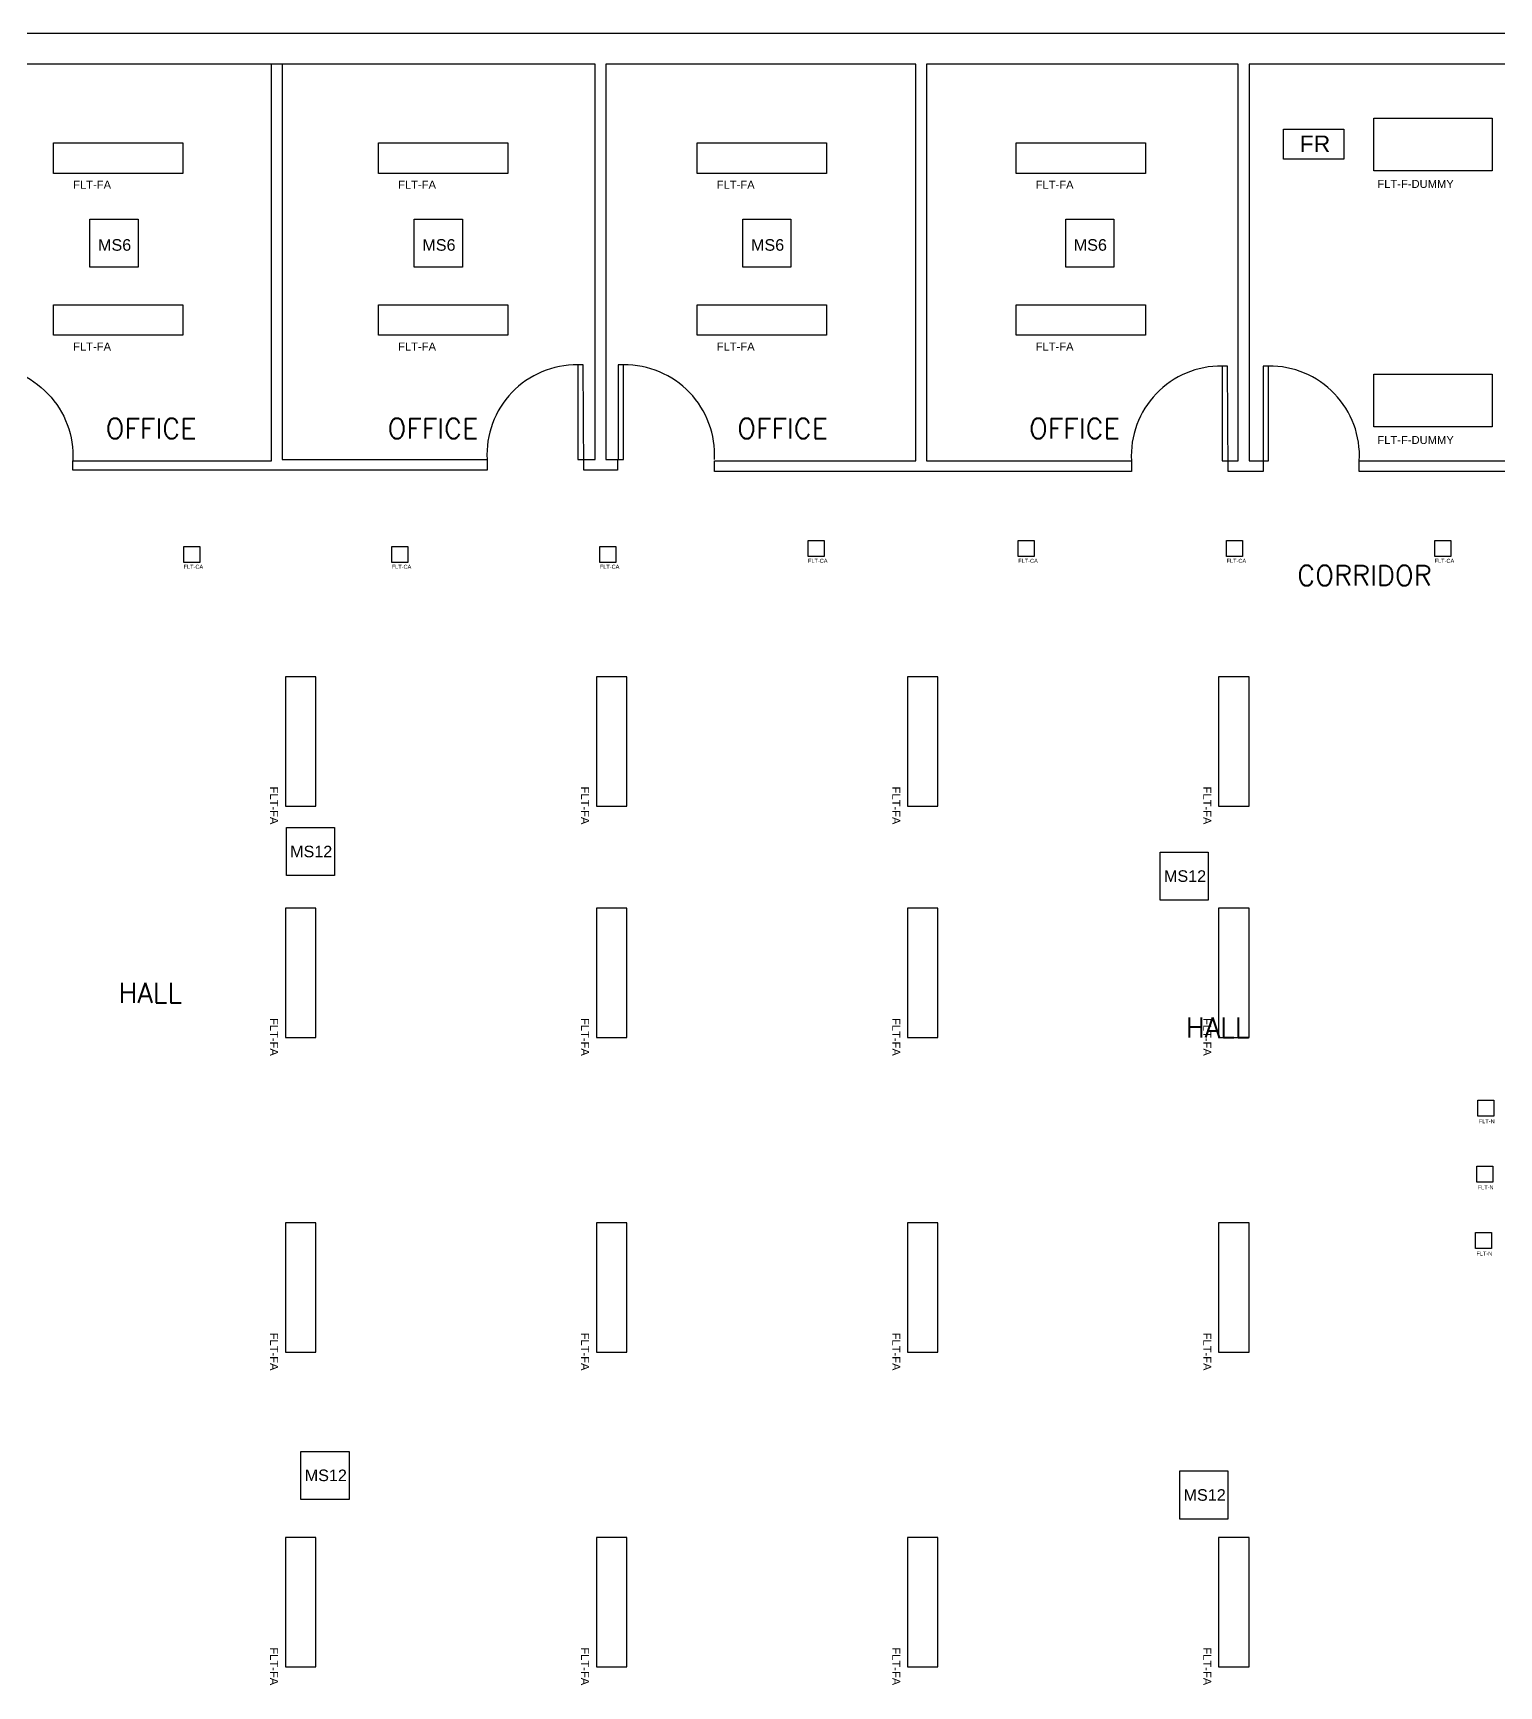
# Model space of a CAD drawing. Header units: feet. Extents: x 0 to 2574, y 0 to 1989.
# Drawn here: x 1300 to 1850, y 664 to 1284 of the extents above; entities that cross this region are included whole.
import ezdxf
from ezdxf.enums import TextEntityAlignment as Align

# ---------------------------------------------------------------- set-up
doc = ezdxf.new("R2010")
doc.units = ezdxf.units.FT
doc.header["$MEASUREMENT"] = 0
doc.layers.get('0').update_dxf_attribs({"color": 255})
doc.layers.add('FLT-FIXTURE', color=90, linetype='Continuous')
doc.layers.add('FLT-PERIPHERALS', color=140, linetype='Continuous')
doc.styles.add('SET200', font='romans.shx', dxfattribs={"height": 200})
doc.styles.get("Standard").update_dxf_attribs({"font": 'arial.ttf'})

# ---------------------------------------------------------------- blocks, each defined once
blk = doc.blocks.new('FLT-FA')
at = {"layer": 'FLT-FIXTURE'}
blk.add_lwpolyline([(48.51, 11.46), (48.51, 0), (0, 0), (0, 11.46)], close=True, dxfattribs=at)
blk.add_attdef('FLT-FA', (7.36, -5.72), '', height=3, dxfattribs=at)
blk = doc.blocks.new('FLT-F-DUMMY')
at = {"layer": 'FLT-FIXTURE'}
blk.add_lwpolyline([(0, 19.78), (44.39, 19.78), (44.39, 0), (0, 0)], close=True, dxfattribs=at)
blk.add_attdef('FLT-F-DUMMY', (1.37, -6.41), '', height=3, dxfattribs=at)
blk = doc.blocks.new('FLT-CA')
at = {"layer": 'FLT-FIXTURE'}
blk.add_lwpolyline([(0, 6), (6, 6), (6, 0), (0, 0)], close=True, dxfattribs=at)
blk.add_attdef('FLT-CA', (-0.03, -2.37), '', height=1.5, dxfattribs=at)
blk = doc.blocks.new('FLT-MS6')
at = {"layer": 'FLT-PERIPHERALS'}
blk.add_lwpolyline([(0, 18), (18, 18), (18, 0), (0, 0)], close=True, dxfattribs=at)
at = {"layer": 'FLT-PERIPHERALS', "insert": (3.01, 10.49), "char_height": 4.333, "attachment_point": 1}
blk.add_mtext_dynamic_manual_height_columns('MS6', width=17.9976, gutter_width=1, heights=[0], dxfattribs=at)
blk = doc.blocks.new('FLT-MS12')
at = {"layer": 'FLT-PERIPHERALS'}
blk.add_lwpolyline([(0, 18), (18, 18), (18, 0), (0, 0)], close=True, dxfattribs=at)
at = {"layer": 'FLT-PERIPHERALS', "insert": (1.4, 11.18), "char_height": 4.333, "attachment_point": 1}
blk.add_mtext_dynamic_manual_height_columns('MS12', width=17.9976, gutter_width=1, heights=[0], dxfattribs=at)
blk = doc.blocks.new('FLT-N')
at = {"layer": 'FLT-FIXTURE'}
blk.add_lwpolyline([(0, 6), (5.99, 6), (5.99, 0), (0, 0)], close=True, dxfattribs=at)
blk.add_attdef('FLT-N', (0.34, -2.69), '', height=1.5, dxfattribs=at)
blk = doc.blocks.new('FLT-FR')
at = {"layer": 'FLT-FIXTURE'}
blk.add_lwpolyline([(0, 11.34), (22.51, 11.34), (22.51, 0), (0, 0)], close=True, dxfattribs=at)
at = {"layer": 'FLT-FIXTURE', "insert": (5.99, 8.89), "char_height": 6.17, "attachment_point": 1}
blk.add_mtext_dynamic_manual_height_columns('FR', width=17.4623, gutter_width=1, heights=[0], dxfattribs=at)
blk = doc.blocks.new('AN')
at = {"style": 'SET200'}
blk.add_attdef('AREA', text='', height=7.49, dxfattribs=at).set_placement((17.79, -9.96), align=Align.CENTER)

msp = doc.modelspace()

# ---------------------------------------------------------------- linework, layer by layer
for points in [[(54.61, 1284.04), (2518.76, 1284.04), (2518.76, 255.04)], [(1393.78, 1272.41), (1393.78, 1124.16), (1470.54, 1124.16), (1470.54, 1120.16), (1315.24, 1120.16), (1315.24, 1123.7), (1389.78, 1123.7), (1389.78, 1272.41)], [(2031.28, 1159.54), (2031.28, 1123.7), (2025.67, 1123.7), (2025.67, 1119.7), (2035.28, 1119.7), (2035.28, 1160.26), (1952.28, 1159.54), (1952.28, 1123.7), (1959.17, 1123.7), (1959.17, 1119.7), (1797.45, 1119.7), (1797.45, 1123.7), (1912.03, 1123.7), (1912.03, 1131.82), (1947.28, 1131.82), (1947.05, 1272.41), (1756.11, 1272.41), (1756.11, 1123.7), (1763.45, 1123.7), (1763.45, 1159.2)]]:
    msp.add_lwpolyline(points)
for points in [[(1504.54, 1159.66), (1504.54, 1124.16), (1511.02, 1124.16), (1511.02, 1272.41), (1273.52, 1272.41), (1273.52, 1123.7), (1281.24, 1123.7), (1281.24, 1159.2, -0.434224), (1315.24, 1123.7)], [(1746.04, 1159.2), (1746.04, 1123.7), (1752.11, 1123.7), (1752.11, 1272.41), (1635.28, 1272.41), (1635.28, 1123.7), (1712.04, 1123.7), (1712.04, 1119.7), (1555.73, 1119.7), (1555.73, 1123.7), (1631.28, 1123.7), (1631.28, 1272.41), (1515.02, 1272.41), (1515.02, 1124.16), (1519.46, 1124.16), (1519.46, 1120.16), (1506.82, 1120.16), (1506.54, 1159.66), (1504.54, 1159.66, 0.434224), (1470.54, 1124.16)], [(1555.73, 1124.16, 0.434224), (1521.73, 1159.66), (1519.73, 1159.66), (1519.73, 1124.16), (1521.73, 1124.16), (1521.73, 1159.66)], [(1797.45, 1123.7, 0.434224), (1763.45, 1159.2), (1761.45, 1159.2), (1761.45, 1123.7), (1761.44, 1119.7), (1748.32, 1119.7), (1748.04, 1159.2), (1746.04, 1159.2, 0.434224), (1712.04, 1123.7)]]:
    msp.add_lwpolyline(points, format="xyb")

# ---------------------------------------------------------------- block references
for p, values in [((1326.8, 1141.96), {'AREA': 'OFFICE'}), ((1432.45, 1141.96), {'AREA': 'OFFICE'}), ((1563.51, 1141.96), {'AREA': 'OFFICE'}), ((1672.86, 1141.96), {'AREA': 'OFFICE'}), ((1781.59, 1086.94), {'AREA': 'CORRIDOR'}), ((1726.53, 917.5), {'AREA': 'HALL'})]:
    msp.add_blockref('AN', p).add_auto_attribs(values)
ref = msp.add_blockref('AN', (1326.51, 917.7))
ref.add_attrib('AREA', 'HALL', dxfattribs={"height": 7.489, "style": 'SET200'}).set_placement((1344.29, 920.5), align=Align.CENTER)
at = {"layer": 'FLT-FIXTURE'}
for name, p, values in [('FLT-F-DUMMY', (1802.86, 1232.4), {'FLT-F-DUMMY': 'FLT-F-DUMMY'}), ('FLT-FA', (1308.05, 1231.4), {'FLT-FA': 'FLT-FA'}), ('FLT-FA', (1429.84, 1231.4), {'FLT-FA': 'FLT-FA'}), ('FLT-FA', (1549.27, 1231.4), {'FLT-FA': 'FLT-FA'}), ('FLT-FA', (1668.79, 1231.4), {'FLT-FA': 'FLT-FA'}), ('FLT-FA', (1308.05, 1170.72), {'FLT-FA': 'FLT-FA'}), ('FLT-FA', (1429.84, 1170.72), {'FLT-FA': 'FLT-FA'}), ('FLT-FA', (1549.27, 1170.72), {'FLT-FA': 'FLT-FA'}), ('FLT-FA', (1668.79, 1170.72), {'FLT-FA': 'FLT-FA'}), ('FLT-F-DUMMY', (1802.86, 1136.4), {'FLT-F-DUMMY': 'FLT-F-DUMMY'}), ('FLT-CA', (1356.83, 1085.59), {'FLT-CA': 'FLT-CA'}), ('FLT-CA', (1434.83, 1085.59), {'FLT-CA': 'FLT-CA'}), ('FLT-CA', (1512.83, 1085.59), {'FLT-CA': 'FLT-CA'}), ('FLT-CA', (1590.85, 1087.81), {'FLT-CA': 'FLT-CA'}), ('FLT-CA', (1669.65, 1087.81), {'FLT-CA': 'FLT-CA'}), ('FLT-CA', (1747.73, 1087.81), {'FLT-CA': 'FLT-CA'}), ('FLT-CA', (1825.73, 1087.81), {'FLT-CA': 'FLT-CA'}), ('FLT-N', (1841.9, 878.03), {'FLT-N': 'FLT-N'}), ('FLT-N', (1841.5, 853.27), {'FLT-N': 'FLT-N'}), ('FLT-N', (1841, 828.42), {'FLT-N': 'FLT-N'})]:
    msp.add_blockref(name, p, dxfattribs=at).add_auto_attribs(values)
msp.add_blockref('FLT-FR', (1769.09, 1236.73), dxfattribs=at)
ref = msp.add_blockref('FLT-FA', (1394.94, 994.2), dxfattribs=dict(at, xscale=-1, rotation=270))
ref.add_attrib('FLT-FA', 'FLT-FA', (1389.22, 1001.56), dxfattribs={"height": 3, "rotation": 270})
ref = msp.add_blockref('FLT-FA', (1511.51, 994.2), dxfattribs=dict(at, xscale=-1, rotation=270))
ref.add_attrib('FLT-FA', 'FLT-FA', (1505.79, 1001.56), dxfattribs={"height": 3, "rotation": 270})
ref = msp.add_blockref('FLT-FA', (1628.08, 994.2), dxfattribs=dict(at, xscale=-1, rotation=270))
ref.add_attrib('FLT-FA', 'FLT-FA', (1622.37, 1001.56), dxfattribs={"height": 3, "rotation": 270})
ref = msp.add_blockref('FLT-FA', (1744.65, 994.2), dxfattribs=dict(at, xscale=-1, rotation=270))
ref.add_attrib('FLT-FA', 'FLT-FA', (1738.94, 1001.56), dxfattribs={"height": 3, "rotation": 270})
ref = msp.add_blockref('FLT-FA', (1394.94, 907.44), dxfattribs=dict(at, xscale=-1, rotation=270))
ref.add_attrib('FLT-FA', 'FLT-FA', (1389.22, 914.81), dxfattribs={"height": 3, "rotation": 270})
ref = msp.add_blockref('FLT-FA', (1511.51, 907.44), dxfattribs=dict(at, xscale=-1, rotation=270))
ref.add_attrib('FLT-FA', 'FLT-FA', (1505.79, 914.81), dxfattribs={"height": 3, "rotation": 270})
ref = msp.add_blockref('FLT-FA', (1628.08, 907.44), dxfattribs=dict(at, xscale=-1, rotation=270))
ref.add_attrib('FLT-FA', 'FLT-FA', (1622.37, 914.81), dxfattribs={"height": 3, "rotation": 270})
ref = msp.add_blockref('FLT-FA', (1744.65, 907.44), dxfattribs=dict(at, xscale=-1, rotation=270))
ref.add_attrib('FLT-FA', 'FLT-FA', (1738.94, 914.81), dxfattribs={"height": 3, "rotation": 270})
ref = msp.add_blockref('FLT-FA', (1394.94, 789.47), dxfattribs=dict(at, xscale=-1, rotation=270))
ref.add_attrib('FLT-FA', 'FLT-FA', (1389.22, 796.84), dxfattribs={"height": 3, "rotation": 270})
ref = msp.add_blockref('FLT-FA', (1511.51, 789.47), dxfattribs=dict(at, xscale=-1, rotation=270))
ref.add_attrib('FLT-FA', 'FLT-FA', (1505.79, 796.84), dxfattribs={"height": 3, "rotation": 270})
ref = msp.add_blockref('FLT-FA', (1628.08, 789.47), dxfattribs=dict(at, xscale=-1, rotation=270))
ref.add_attrib('FLT-FA', 'FLT-FA', (1622.37, 796.84), dxfattribs={"height": 3, "rotation": 270})
ref = msp.add_blockref('FLT-FA', (1744.65, 789.47), dxfattribs=dict(at, xscale=-1, rotation=270))
ref.add_attrib('FLT-FA', 'FLT-FA', (1738.94, 796.84), dxfattribs={"height": 3, "rotation": 270})
ref = msp.add_blockref('FLT-FA', (1394.94, 671.5), dxfattribs=dict(at, xscale=-1, rotation=270))
ref.add_attrib('FLT-FA', 'FLT-FA', (1389.22, 678.86), dxfattribs={"height": 3, "rotation": 270})
ref = msp.add_blockref('FLT-FA', (1511.51, 671.5), dxfattribs=dict(at, xscale=-1, rotation=270))
ref.add_attrib('FLT-FA', 'FLT-FA', (1505.79, 678.86), dxfattribs={"height": 3, "rotation": 270})
ref = msp.add_blockref('FLT-FA', (1628.08, 671.5), dxfattribs=dict(at, xscale=-1, rotation=270))
ref.add_attrib('FLT-FA', 'FLT-FA', (1622.37, 678.86), dxfattribs={"height": 3, "rotation": 270})
ref = msp.add_blockref('FLT-FA', (1744.65, 671.5), dxfattribs=dict(at, xscale=-1, rotation=270))
ref.add_attrib('FLT-FA', 'FLT-FA', (1738.94, 678.86), dxfattribs={"height": 3, "rotation": 270})
at = {"layer": 'FLT-PERIPHERALS'}
for name, p in [('FLT-MS6', (1321.71, 1196.28)), ('FLT-MS6', (1443.27, 1196.28)), ('FLT-MS6', (1566.44, 1196.28)), ('FLT-MS6', (1687.41, 1196.28)), ('FLT-MS12', (1395.31, 968.19)), ('FLT-MS12', (1722.84, 958.99)), ('FLT-MS12', (1400.79, 734.33)), ('FLT-MS12', (1730.18, 726.97))]:
    msp.add_blockref(name, p, dxfattribs=at)

doc.saveas('drawing.dxf')
